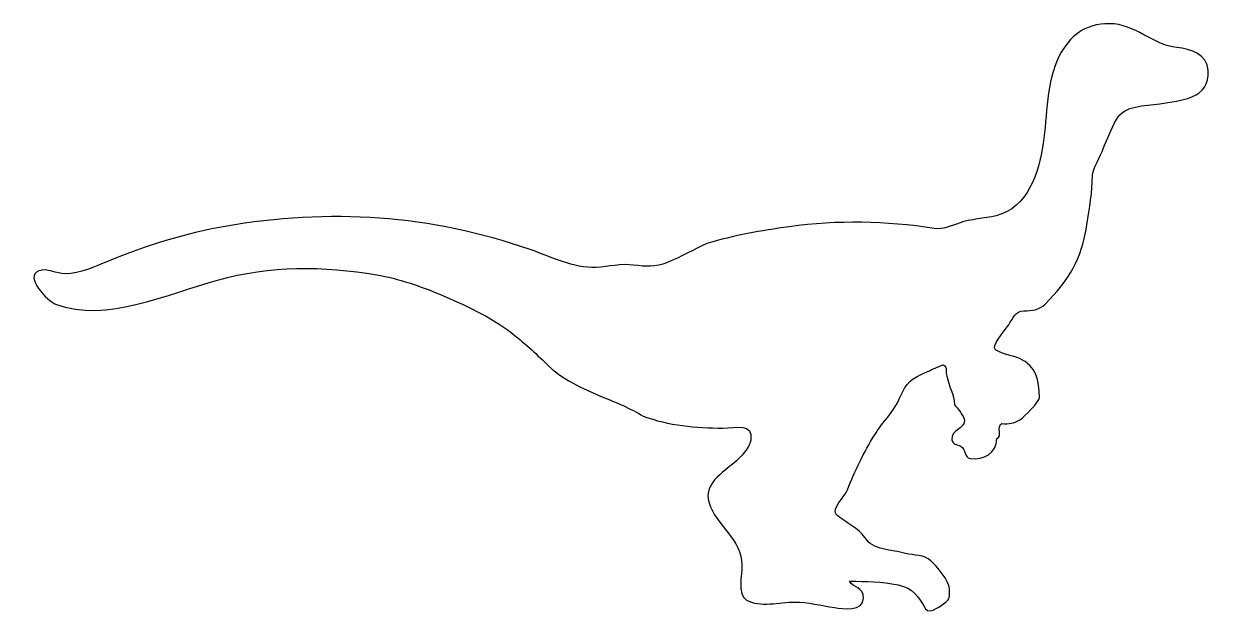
# Model space of a CAD drawing. Header units: centimetres. Extents: x -10.5 to 10.3, y -5.2 to 5.1.
import ezdxf

# ---------------------------------------------------------------- set-up
doc = ezdxf.new("R2010")
doc.units = ezdxf.units.CM
doc.header["$MEASUREMENT"] = 0
doc.layers.add('Camada 1', color=7, linetype='Continuous')

msp = doc.modelspace()

# ---------------------------------------------------------------- linework, layer by layer
at = {"layer": 'Camada 1'}
msp.add_open_spline([(4.84936, -4.68602), (4.5475, -4.62355), (4.29268, -4.62165), (3.99507, -4.62165), (3.99507, -4.62165), (4.05942, -4.73783), (4.24111, -4.71272), (4.24111, -4.9169), (4.24111, -4.9169), (4.24111, -5.15561), (3.87842, -5.10475), (3.73388, -5.08226), (3.73388, -5.08226), (3.50226, -5.04678), (3.27136, -4.98526), (3.03549, -4.98526), (3.03549, -4.98526), (2.77289, -4.98526), (2.42843, -5.08842), (2.18689, -4.94504), (2.18689, -4.94504), (2.03475, -4.8549), (2.114, -4.49861), (2.114, -4.34055), (2.114, -4.34055), (2.114, -3.89531), (1.66, -3.63861), (1.53888, -3.24824), (1.53888, -3.24824), (1.42508, -2.88108), (1.85236, -2.68256), (2.0622, -2.47296), (2.0622, -2.47296), (2.13388, -2.40102), (2.25572, -2.25838), (2.27133, -2.15004), (2.27133, -2.15004), (2.31676, -1.84154), (2.0073, -1.94253), (1.78066, -1.94089), (1.78066, -1.94089), (1.31129, -1.93854), (0.82866, -1.89641), (0.38623, -1.72941), (0.38623, -1.72941), (0.1707, -1.59834), (-0.09663, -1.48785), (-0.33367, -1.39085), (-0.33367, -1.39085), (-0.68287, -1.24866), (-1.0414, -1.08139), (-1.31136, -0.81049), (-1.31136, -0.81049), (-1.49281, -0.63139), (-1.72064, -0.42581), (-1.9266, -0.26682), (-1.9266, -0.26682), (-2.27461, 0.00501), (-2.7557, 0.22433), (-3.15956, 0.39657), (-3.15956, 0.39657), (-3.50804, 0.54278), (-3.89947, 0.67859), (-4.27494, 0.74222), (-4.27494, 0.74222), (-5.21678, 0.90168), (-6.13544, 0.90878), (-7.06521, 0.65089), (-7.06521, 0.65089), (-7.90981, 0.41644), (-9.01371, -0.10569), (-9.8957, 0.22835), (-9.8957, 0.22835), (-10.0335, 0.27992), (-10.45453, 0.71074), (-10.18965, 0.81199), (-10.18965, 0.81199), (-10.04286, 0.86782), (-9.88006, 0.7609), (-9.72901, 0.7609), (-9.72901, 0.7609), (-9.458, 0.7609), (-9.21715, 0.88226), (-8.97312, 0.98376), (-8.97312, 0.98376), (-8.31931, 1.25607), (-7.62599, 1.46758), (-6.93022, 1.59013), (-6.93022, 1.59013), (-5.11563, 1.9093), (-3.32292, 1.79005), (-1.59029, 1.18508), (-1.59029, 1.18508), (-1.2185, 1.05591), (-0.83795, 0.8534), (-0.43504, 0.87351), (-0.43504, 0.87351), (-0.2194, 0.88391), (-0.00292, 0.94164), (0.21356, 0.91373), (0.21356, 0.91373), (0.44351, 0.88439), (0.58974, 0.87044), (0.8126, 0.95961), (0.8126, 0.95961), (1.05059, 1.05354), (1.26734, 1.18911), (1.50179, 1.28894), (1.50179, 1.28894), (1.97045, 1.43515), (2.45164, 1.51701), (2.93996, 1.58395), (2.93996, 1.58395), (3.7971, 1.70201), (4.62395, 1.68661), (5.48324, 1.55461), (5.48324, 1.55461), (5.6285, 1.53212), (5.78465, 1.60192), (5.91832, 1.64973), (5.91832, 1.64973), (6.12557, 1.72331), (6.34866, 1.72331), (6.5611, 1.77607), (6.5611, 1.77607), (7.11897, 1.91519), (7.31109, 2.53029), (7.38631, 3.04131), (7.38631, 3.04131), (7.45656, 3.51637), (7.44214, 4.1393), (7.66785, 4.5765), (7.66785, 4.5765), (7.8495, 4.92735), (8.12276, 5.13814), (8.54411, 5.13814), (8.54411, 5.13814), (8.99885, 5.13814), (9.30167, 4.76505), (9.72516, 4.72269), (9.72516, 4.72269), (9.97948, 4.69523), (10.24941, 4.6063), (10.27356, 4.32333), (10.27356, 4.32333), (10.31047, 3.81491), (9.79331, 3.80049), (9.42565, 3.73588), (9.42565, 3.73588), (9.16162, 3.68952), (8.81147, 3.72501), (8.66765, 3.45955), (8.66765, 3.45955), (8.58552, 3.30792), (8.4966, 3.11131), (8.43863, 2.95089), (8.43863, 2.95089), (8.3977, 2.83828), (8.2489, 2.58653), (8.2489, 2.48647), (8.2489, 2.48647), (8.2489, 2.18339), (8.1959, 1.92031), (8.15047, 1.61702), (8.15047, 1.61702), (8.06104, 1.02083), (7.84292, 0.65343), (7.41943, 0.2297), (7.41943, 0.2297), (7.31651, 0.12702), (7.18662, 0.11305), (7.0461, 0.11305), (7.0461, 0.11305), (6.90129, 0.11305), (6.8592, -0.01657), (6.78443, -0.13013), (6.78443, -0.13013), (6.72765, -0.21673), (6.53223, -0.43038), (6.53223, -0.53732), (6.53223, -0.53732), (6.55567, -0.62035), (6.88854, -0.68258), (6.97017, -0.71949), (6.97017, -0.71949), (7.27084, -0.8553), (7.31937, -1.10417), (7.31937, -1.40204), (7.31937, -1.40204), (7.31937, -1.48414), (7.05674, -1.74179), (6.98033, -1.79336), (6.98033, -1.79336), (6.88333, -1.85842), (6.77784, -1.87117), (6.66333, -1.86054), (6.66333, -1.86054), (6.55945, -1.90573), (6.68272, -2.09904), (6.57578, -2.12317), (6.57578, -2.12317), (6.56419, -2.3796), (6.35149, -2.51047), (6.10686, -2.4707), (6.10686, -2.4707), (5.99756, -2.45297), (6.0373, -2.30888), (5.94173, -2.25401), (5.94173, -2.25401), (5.8826, -2.22491), (5.80216, -2.22657), (5.78867, -2.14495), (5.78867, -2.14495), (5.76523, -1.9772), (6.00703, -1.95852), (6.00703, -1.80594), (6.00703, -1.80594), (6.00703, -1.73426), (5.88164, -1.58213), (5.83222, -1.53244), (5.83222, -1.53244), (5.83222, -1.3349), (5.73073, -1.20997), (5.70091, -1.02947), (5.70091, -1.02947), (5.67252, -0.9729), (5.72361, -0.86479), (5.63537, -0.83286), (5.63537, -0.83286), (5.54237, -0.86834), (5.45154, -0.91091), (5.36023, -0.95116), (5.36023, -0.95116), (5.06972, -1.07866), (4.99823, -1.13049), (4.87356, -1.4177), (4.87356, -1.4177), (4.76945, -1.65831), (4.57051, -1.84003), (4.43565, -2.06146), (4.43565, -2.06146), (4.25089, -2.36475), (4.08407, -2.68839), (3.96223, -3.02126), (3.96223, -3.02126), (3.92011, -3.13553), (3.66272, -3.35437), (3.77223, -3.45727), (3.77223, -3.45727), (3.91492, -3.59022), (4.16543, -3.69151), (4.26293, -3.8524), (4.26293, -3.8524), (4.40393, -4.08447), (4.73796, -4.06507), (4.97929, -4.13535), (4.97929, -4.13535), (5.1274, -4.16845), (5.30579, -4.1557), (5.41935, -4.26145), (5.41935, -4.26145), (5.52248, -4.35702), (5.74489, -4.61136), (5.74489, -4.75638), (5.74489, -4.75638), (5.74489, -4.84084), (5.77045, -4.92032), (5.69401, -4.97593), (5.69401, -4.97593), (5.6299, -5.02279), (5.40514, -5.21654), (5.32896, -5.10322), (5.32896, -5.10322), (5.18462, -4.88404), (5.12569, -4.73994), (4.84936, -4.68602)], degree=3, knots=[0, 0, 0, 0, 0.01428571, 0.01428571, 0.01428571, 0.01428571, 0.02857143, 0.02857143, 0.02857143, 0.02857143, 0.04285714, 0.04285714, 0.04285714, 0.04285714, 0.05714286, 0.05714286, 0.05714286, 0.05714286, 0.07142857, 0.07142857, 0.07142857, 0.07142857, 0.08571429, 0.08571429, 0.08571429, 0.08571429, 0.1, 0.1, 0.1, 0.1, 0.11428571, 0.11428571, 0.11428571, 0.11428571, 0.12857143, 0.12857143, 0.12857143, 0.12857143, 0.14285714, 0.14285714, 0.14285714, 0.14285714, 0.15714286, 0.15714286, 0.15714286, 0.15714286, 0.17142857, 0.17142857, 0.17142857, 0.17142857, 0.18571429, 0.18571429, 0.18571429, 0.18571429, 0.2, 0.2, 0.2, 0.2, 0.21428571, 0.21428571, 0.21428571, 0.21428571, 0.22857143, 0.22857143, 0.22857143, 0.22857143, 0.24285714, 0.24285714, 0.24285714, 0.24285714, 0.25714286, 0.25714286, 0.25714286, 0.25714286, 0.27142857, 0.27142857, 0.27142857, 0.27142857, 0.28571429, 0.28571429, 0.28571429, 0.28571429, 0.3, 0.3, 0.3, 0.3, 0.31428571, 0.31428571, 0.31428571, 0.31428571, 0.32857143, 0.32857143, 0.32857143, 0.32857143, 0.34285714, 0.34285714, 0.34285714, 0.34285714, 0.35714286, 0.35714286, 0.35714286, 0.35714286, 0.37142857, 0.37142857, 0.37142857, 0.37142857, 0.38571429, 0.38571429, 0.38571429, 0.38571429, 0.4, 0.4, 0.4, 0.4, 0.41428571, 0.41428571, 0.41428571, 0.41428571, 0.42857143, 0.42857143, 0.42857143, 0.42857143, 0.44285714, 0.44285714, 0.44285714, 0.44285714, 0.45714286, 0.45714286, 0.45714286, 0.45714286, 0.47142857, 0.47142857, 0.47142857, 0.47142857, 0.48571429, 0.48571429, 0.48571429, 0.48571429, 0.5, 0.5, 0.5, 0.5, 0.51428571, 0.51428571, 0.51428571, 0.51428571, 0.52857143, 0.52857143, 0.52857143, 0.52857143, 0.54285714, 0.54285714, 0.54285714, 0.54285714, 0.55714286, 0.55714286, 0.55714286, 0.55714286, 0.57142857, 0.57142857, 0.57142857, 0.57142857, 0.58571429, 0.58571429, 0.58571429, 0.58571429, 0.6, 0.6, 0.6, 0.6, 0.61428571, 0.61428571, 0.61428571, 0.61428571, 0.62857143, 0.62857143, 0.62857143, 0.62857143, 0.64285714, 0.64285714, 0.64285714, 0.64285714, 0.65714286, 0.65714286, 0.65714286, 0.65714286, 0.67142857, 0.67142857, 0.67142857, 0.67142857, 0.68571429, 0.68571429, 0.68571429, 0.68571429, 0.7, 0.7, 0.7, 0.7, 0.71428571, 0.71428571, 0.71428571, 0.71428571, 0.72857143, 0.72857143, 0.72857143, 0.72857143, 0.74285714, 0.74285714, 0.74285714, 0.74285714, 0.75714286, 0.75714286, 0.75714286, 0.75714286, 0.77142857, 0.77142857, 0.77142857, 0.77142857, 0.78571429, 0.78571429, 0.78571429, 0.78571429, 0.8, 0.8, 0.8, 0.8, 0.81428571, 0.81428571, 0.81428571, 0.81428571, 0.82857143, 0.82857143, 0.82857143, 0.82857143, 0.84285714, 0.84285714, 0.84285714, 0.84285714, 0.85714286, 0.85714286, 0.85714286, 0.85714286, 0.87142857, 0.87142857, 0.87142857, 0.87142857, 0.88571429, 0.88571429, 0.88571429, 0.88571429, 0.9, 0.9, 0.9, 0.9, 0.91428571, 0.91428571, 0.91428571, 0.91428571, 0.92857143, 0.92857143, 0.92857143, 0.92857143, 0.94285714, 0.94285714, 0.94285714, 0.94285714, 0.95714286, 0.95714286, 0.95714286, 0.95714286, 0.97142857, 0.97142857, 0.97142857, 0.97142857, 1, 1, 1, 1], dxfattribs=at)

doc.saveas('drawing.dxf')
